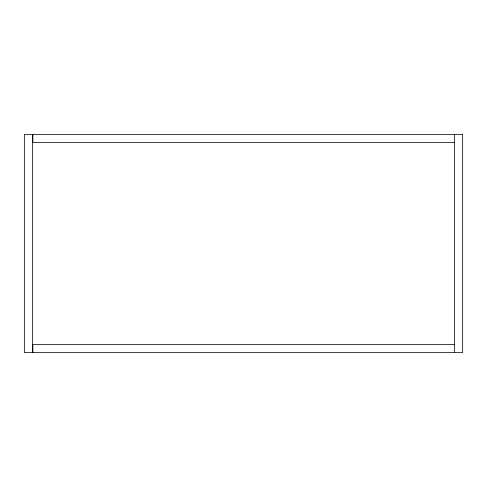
<?xml version="1.0" encoding="UTF-8"?>
<svg xmlns="http://www.w3.org/2000/svg" width="487" height="487" viewBox="0 0 487 487"><rect width="100%" height="100%" fill="white"/><g stroke="black" fill="none" stroke-linecap="round" stroke-linejoin="round"><path stroke-width="0.73" d="M454.578 142.49L32.86 142.49L32.86 134.418M454.578 344.51L32.86 344.51L32.86 352.582M454.578 134.418L454.578 352.582M32.422 134.418L32.422 352.582M462.65 134.418L24.35 134.418L24.35 352.582L462.65 352.582L462.65 134.418"/></g></svg>
